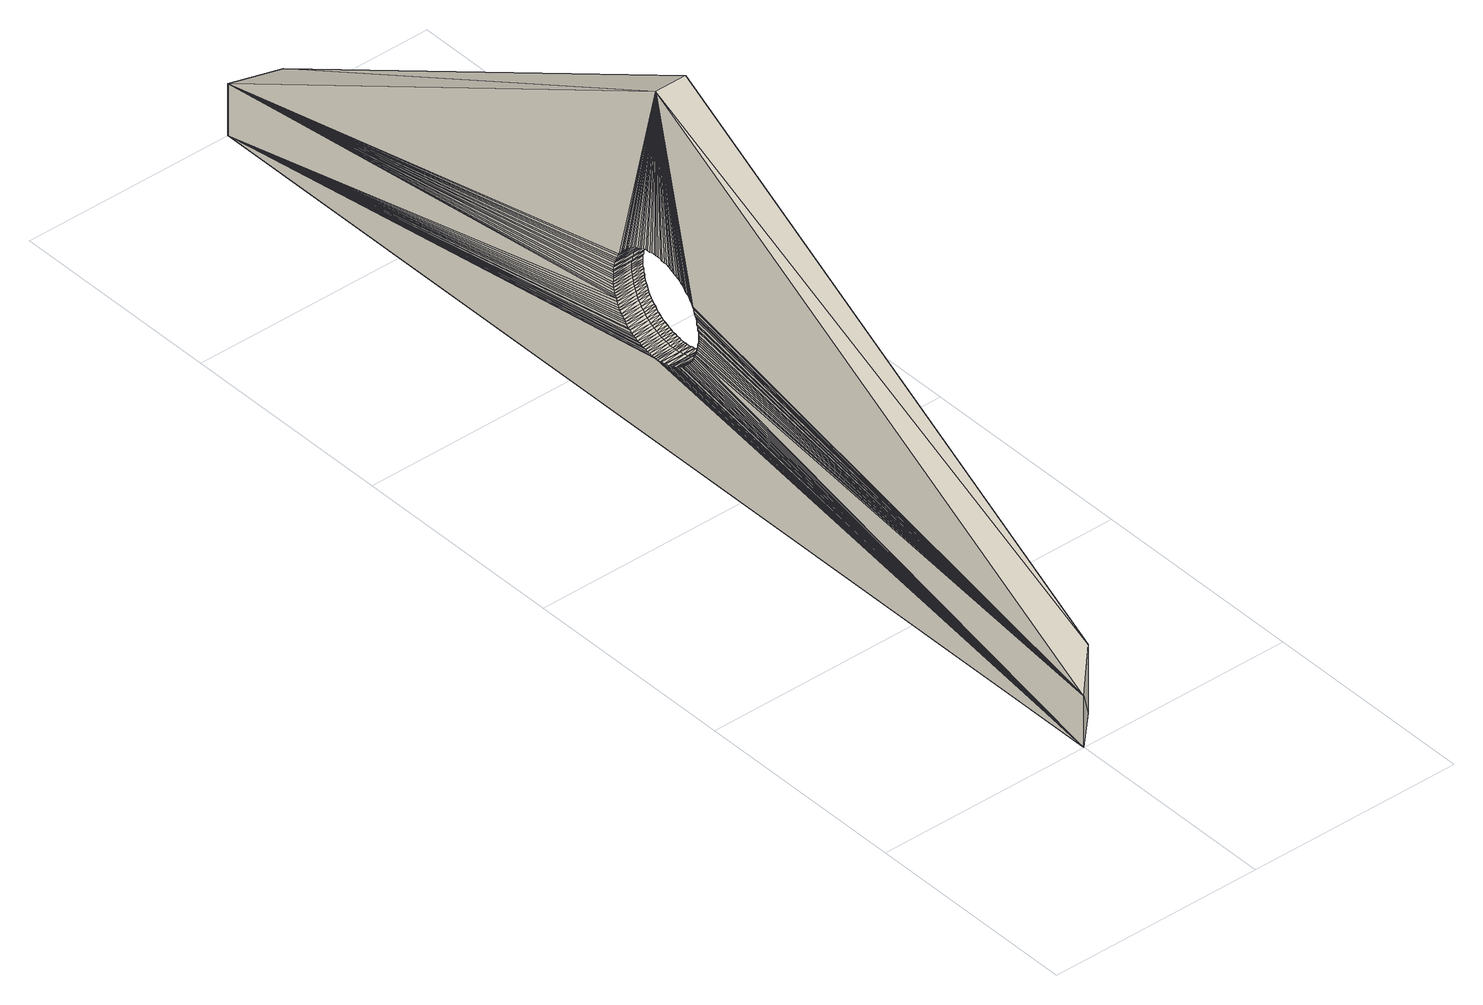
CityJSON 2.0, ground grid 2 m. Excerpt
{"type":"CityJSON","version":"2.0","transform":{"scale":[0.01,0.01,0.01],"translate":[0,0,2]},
"CityObjects":{
"building1":{"type":"Building","attributes":{"info":{"id":60012,"type":"IfcWallStandardCase","GlobalId":"0knNIAVBPBFvBy_m5QVHsU","OwnerHistory":"#12","Name":"Wand-Ext-OG-1","ObjectPlacement":"#59911","Representation":"#60007","Tag":"7B65A2FF-2B2E-4F49-B4-A1-7B41CF4110EE"},"psets":{"Pset_WallCommon":{"ThermalTransmittance":{"id":60596,"class":"IfcPropertySingleValue","value":0.4,"value_type":"IfcThermalTransmittanceMeasure"},"id":60597},"AC_Pset_Name":{"Name":{"id":60604,"class":"IfcPropertySingleValue","value":"Wand-Ext-OG-1","value_type":"IfcLabel"},"id":60605},"ArchiCADProperties":{"Komplette Element-ID":{"id":60611,"class":"IfcPropertySingleValue","value":"Wand-Ext-OG-1","value_type":"IfcLabel"},"Kompakte Element-ID":{"id":60612,"class":"IfcPropertySingleValue","value":"Wand-Ext-OG-1","value_type":"IfcLabel"},"Name des Sachmerkmal-Objekts":{"id":60613,"class":"IfcPropertySingleValue","value_type":"IfcLabel"},"Ursprungsgeschoss":{"id":60614,"class":"IfcPropertySingleValue","value":"Dachgeschoss","value_type":"IfcLabel"},"Raumname":{"id":60615,"class":"IfcPropertySingleValue","value":"Galerie","value_type":"IfcLabel"},"Raumnummer":{"id":60616,"class":"IfcPropertySingleValue","value":"7","value_type":"IfcLabel"},"Ebene":{"id":60617,"class":"IfcPropertySingleValue","value":"Außenwände","value_type":"IfcLabel"},"Typ":{"id":60618,"class":"IfcPropertySingleValue","value":"Wand","value_type":"IfcLabel"},"Geschützt":{"id":60619,"class":"IfcPropertySingleValue","value":false,"value_type":"IfcBoolean"},"Baustoff / Mehrschichtiger Aufbau / Profil / Schraffur":{"id":60620,"class":"IfcPropertySingleValue","value":"Leichtbeton 102890359","value_type":"IfcLabel"},"Etikettentext":{"id":60621,"class":"IfcPropertySingleValue","value_type":"IfcLabel"},"Eindeutige ID":{"id":60622,"class":"IfcPropertySingleValue","value_type":"IfcLabel"},"Verknüpfte Änderungen":{"id":60623,"class":"IfcPropertySingleValue","value_type":"IfcLabel"},"Tragende Funktion":{"id":60624,"class":"IfcPropertySingleValue","value":"Nicht definiert","value_type":"IfcLabel"},"Lage":{"id":60625,"class":"IfcPropertySingleValue","value":"Nicht definiert","value_type":"IfcLabel"},"Element-Klassifizierung":{"id":60626,"class":"IfcPropertySingleValue","value":"Wand","value_type":"IfcLabel"},"Umbau-Status":{"id":60627,"class":"IfcPropertySingleValue","value":"Bestand","value_type":"IfcLabel"},"Anzeigen auf Umbau-Filter":{"id":60628,"class":"IfcPropertySingleValue","value":"Alle relevanten Filter","value_type":"IfcLabel"},"Struktur - Typ":{"id":60629,"class":"IfcPropertySingleValue","value":"Einfach","value_type":"IfcLabel"},"ARCHICAD IFC ID":{"id":60630,"class":"IfcPropertySingleValue","value":"0knNIAVBPBFvBy_m5QVHsU","value_type":"IfcLabel"},"Externe IFC ID":{"id":60631,"class":"IfcPropertySingleValue","value_type":"IfcLabel"},"Baustoff/Mehrschicht/Profil":{"id":60632,"class":"IfcPropertySingleValue","value":"Leichtbeton 102890359","value_type":"IfcLabel"},"Außenseite Oberfläche":{"id":60633,"class":"IfcPropertySingleValue","value":"Anstrich","value_type":"IfcLabel"},"Innenseite Oberfläche":{"id":60634,"class":"IfcPropertySingleValue","value":"Anstrich","value_type":"IfcLabel"},"Oberfläche Kante":{"id":60635,"class":"IfcPropertySingleValue","value":"Anstrich","value_type":"IfcLabel"},"Äußerer Neigungswinkel":{"id":60636,"class":"IfcPropertySingleValue","value":90,"value_type":"IfcPlaneAngleMeasure"},"Innerer Neigungswinkel":{"id":60637,"class":"IfcPropertySingleValue","value":90,"value_type":"IfcPlaneAngleMeasure"},"Wand Neigungstyp":{"id":60638,"class":"IfcPropertySingleValue","value":"gerade","value_type":"IfcLabel"},"Lage der Referenzlinie":{"id":60639,"class":"IfcPropertySingleValue","value":"Außen","value_type":"IfcLabel"},"Geschoss für Oberkantenverknüpfung":{"id":60640,"class":"IfcPropertySingleValue","value":"Nicht verknüpft","value_type":"IfcLabel"},"Geometriemethode":{"id":60641,"class":"IfcPropertySingleValue","value":"Uni","value_type":"IfcLabel"},"id":60642},"BaseQuantities":{"Length":{"id":60678,"class":"IfcQuantityLength","value":9.7},"Height":{"id":60679,"class":"IfcQuantityLength","value":3.39},"Width":{"id":60680,"class":"IfcQuantityLength","value":0.3},"GrossFootprintArea":{"id":60681,"class":"IfcQuantityArea","value":2.91},"NetFootprintArea":{"id":60682,"class":"IfcQuantityArea","value":2.91},"GrossSideArea":{"id":60683,"class":"IfcQuantityArea","value":19.26},"NetSideArea":{"id":60684,"class":"IfcQuantityArea","value":18.47},"GrossVolume":{"id":60685,"class":"IfcQuantityVolume","value":5.78},"NetVolume":{"id":60686,"class":"IfcQuantityVolume","value":5.54},"id":60687},"ArchiCADQuantities":{"Höhenangabe zum Projekt-Nullpunkt":{"id":60692,"class":"IfcQuantityLength","value":2.7},"Höhe zu Geschoss":{"id":60693,"class":"IfcQuantityLength","value":0},"Höhe":{"id":60694,"class":"IfcQuantityLength","value":3.5},"Oberflächenbereich":{"id":60695,"class":"IfcQuantityArea","value":18.65},"Netto-Volumen":{"id":60696,"class":"IfcQuantityVolume","value":5.54},"Fläche":{"id":60697,"class":"IfcQuantityArea","value":2.91},"Dicke":{"id":60698,"class":"IfcQuantityLength","value":0.3},"Wandlänge an der Außenseite":{"id":60699,"class":"IfcQuantityLength","value":10},"Wandlänge an der Innenseite":{"id":60700,"class":"IfcQuantityLength","value":9.4},"Netto-Oberflächenbereich an der Außenseite":{"id":60701,"class":"IfcQuantityArea","value":18.65},"Netto-Oberflächenbereich an der Innenseite":{"id":60702,"class":"IfcQuantityArea","value":18.3},"Netto-Oberflächenbereich an den Kanten":{"id":60703,"class":"IfcQuantityArea","value":6.77},"Konditionales Volumen":{"id":60704,"class":"IfcQuantityVolume","value":5.78},"Anzahl der Türen":{"id":60705,"class":"IfcQuantityCount","value":0},"Anzahl der Fenster":{"id":60706,"class":"IfcQuantityCount","value":1},"Anzahl der Durchbrüche (Anzahl der leeren Öffnungen)":{"id":60707,"class":"IfcQuantityCount","value":0},"Anzahl der Stützen":{"id":60708,"class":"IfcQuantityCount","value":0},"Kombinierte Breite der Türen":{"id":60709,"class":"IfcQuantityLength","value":0},"Kombinierte Breite der Fenster":{"id":60710,"class":"IfcQuantityLength","value":1},"Wandstärke am Ende":{"id":60711,"class":"IfcQuantityLength","value":0.3},"Minimale Höhe der Wand":{"id":60712,"class":"IfcQuantityLength","value":0.5},"Maximale Höhe der Wand":{"id":60713,"class":"IfcQuantityLength","value":3.39},"Länge der Wand in der Achse":{"id":60714,"class":"IfcQuantityLength","value":9.7},"Fläche der Wand":{"id":60715,"class":"IfcQuantityArea","value":2.91},"Umfang der Wand":{"id":60716,"class":"IfcQuantityLength","value":20.25},"Brutto-Wandoberflächenbereich an der Innenseite":{"id":60717,"class":"IfcQuantityArea","value":19.08},"Brutto-Wandoberflächenbereich an der Außenseite":{"id":60718,"class":"IfcQuantityArea","value":19.43},"Brutto-Volumen der Wand ":{"id":60719,"class":"IfcQuantityVolume","value":5.78},"Analytische Oberfläche der Öffnungen an der Innenseite":{"id":60720,"class":"IfcQuantityArea","value":0.785},"Analytische Oberfläche der Öffnungen an der Außenseite":{"id":60721,"class":"IfcQuantityArea","value":0.785},"Analytisches Volumen der Öffnungen in der Wand":{"id":60722,"class":"IfcQuantityVolume","value":0.236},"Wand-Schichtdicke an der Außenseite":{"id":60723,"class":"IfcQuantityLength","value":0},"Wand-Schichtdicke an der Innenseite":{"id":60724,"class":"IfcQuantityLength","value":0},"Dämmungsschichtdicke":{"id":60725,"class":"IfcQuantityLength","value":0},"Luftschichtdicke":{"id":60726,"class":"IfcQuantityLength","value":0},"Minimale Höhe der Wandschicht an der Außenseite":{"id":60727,"class":"IfcQuantityLength","value":0},"Maximale Höhe der Wandschicht an der Außenseite":{"id":60728,"class":"IfcQuantityLength","value":0},"Minimale Höhe der Wandschicht an der Innenseite":{"id":60729,"class":"IfcQuantityLength","value":0},"Maximale Höhe der Wandschicht an der Innenseite":{"id":60730,"class":"IfcQuantityLength","value":0},"Konditionale Länge an der Außenseite":{"id":60731,"class":"IfcQuantityLength","value":10},"Konditionale Länge an der Innenseite":{"id":60732,"class":"IfcQuantityLength","value":9.4},"Konditionaler Oberflächenbereich an der Außenseite":{"id":60733,"class":"IfcQuantityArea","value":19.43},"Konditionaler Oberflächenbereich an der Innenseite":{"id":60734,"class":"IfcQuantityArea","value":19.08},"Wand-Schichtvolumen an der Außenseite":{"id":60735,"class":"IfcQuantityVolume","value":0},"Wand-Schichtvolumen an der Innenseite":{"id":60736,"class":"IfcQuantityVolume","value":0},"Konditionales Schichtvolumen an der Außenseite":{"id":60737,"class":"IfcQuantityVolume","value":0},"Konditionales Wand-Schichtvolumen an der Innenseite":{"id":60738,"class":"IfcQuantityVolume","value":0},"Länge der Referenzlinie":{"id":60739,"class":"IfcQuantityLength","value":10},"Abstand zu Ursprungsgeschoss":{"id":60740,"class":"IfcQuantityLength","value":0},"Abstand Oberkante":{"id":60741,"class":"IfcQuantityLength","value":0},"Durchschnittliche Länge":{"id":60742,"class":"IfcQuantityLength","value":9.7},"Oberflächenbereich der Fenster in der Wand":{"id":60743,"class":"IfcQuantityArea","value":1},"Oberflächenbereich der Türen in der Wand":{"id":60744,"class":"IfcQuantityArea","value":0},"Oberflächenbereich der leeren Öffnungen in der Wand":{"id":60745,"class":"IfcQuantityArea","value":0},"Volumen der Stützen":{"id":60746,"class":"IfcQuantityVolume","value":0},"id":60747}}},"geometry":[{"type":"MultiSurface","lod":"2","boundaries":[[[0,1,2]],[[1,0,3]],[[3,0,4]],[[0,2,5]],[[0,5,6]],[[4,0,7]],[[0,6,8]],[[7,0,9]],[[0,8,10]],[[0,11,12]],[[9,0,12]],[[0,10,13]],[[12,11,14]],[[0,13,15]],[[14,11,16]],[[0,15,17]],[[16,11,18]],[[0,17,19]],[[18,11,20]],[[20,11,21]],[[0,19,22]],[[0,22,23]],[[21,11,24]],[[0,23,25]],[[24,11,26]],[[26,11,27]],[[0,25,28]],[[27,11,29]],[[0,28,30]],[[29,11,31]],[[0,30,32]],[[31,11,33]],[[0,32,34]],[[0,34,35]],[[33,11,36]],[[0,35,37]],[[36,11,38]],[[0,37,39]],[[38,11,40]],[[40,11,41]],[[0,39,42]],[[0,42,43]],[[41,11,44]],[[0,43,45]],[[44,11,46]],[[0,45,47]],[[11,48,49]],[[46,11,49]],[[0,47,50]],[[49,48,51]],[[0,50,52]],[[51,48,53]],[[53,48,54]],[[0,52,55]],[[0,55,56]],[[54,48,57]],[[0,56,58]],[[57,48,59]],[[0,58,60]],[[59,48,61]],[[61,48,62]],[[0,60,63]],[[0,63,64]],[[62,48,65]],[[65,48,66]],[[0,64,67]],[[66,48,68]],[[0,67,69]],[[0,69,70]],[[68,48,71]],[[0,70,72]],[[71,48,73]],[[0,72,74]],[[73,48,75]],[[0,74,76]],[[75,48,77]],[[77,48,78]],[[78,48,79]],[[79,48,80]],[[80,48,81]],[[81,48,82]],[[83,84,85]],[[86,83,85]],[[87,86,85]],[[88,87,85]],[[89,88,85]],[[90,89,85]],[[91,90,85]],[[92,91,85]],[[93,92,85]],[[94,93,85]],[[95,94,85]],[[96,95,85]],[[97,96,85]],[[98,97,85]],[[99,98,85]],[[100,99,85]],[[101,100,85]],[[76,101,85]],[[0,76,85]],[[102,103,104]],[[105,102,104]],[[106,105,104]],[[107,106,104]],[[108,107,104]],[[109,108,104]],[[85,84,104]],[[110,109,104]],[[111,110,104]],[[112,111,104]],[[113,112,104]],[[114,113,104]],[[115,114,104]],[[116,115,104]],[[117,116,104]],[[118,117,104]],[[119,118,104]],[[120,119,104]],[[121,120,104]],[[84,121,104]],[[122,48,104]],[[123,48,122]],[[124,48,123]],[[125,48,124]],[[126,48,125]],[[127,48,126]],[[82,48,127]],[[128,122,104]],[[129,128,104]],[[130,129,104]],[[131,130,104]],[[132,131,104]],[[103,132,104]],[[104,133,134]],[[48,133,104]],[[135,133,48]],[[11,135,48]],[[136,85,104]],[[136,104,134]],[[0,137,11]],[[11,137,135]],[[0,85,137]],[[85,136,137]],[[33,138,139]],[[31,33,139]],[[31,139,140]],[[29,31,140]],[[29,140,141]],[[27,29,141]],[[27,141,142]],[[26,27,142]],[[26,142,143]],[[24,26,143]],[[24,143,144]],[[21,24,144]],[[21,144,145]],[[20,21,145]],[[20,145,146]],[[18,20,146]],[[18,146,147]],[[16,18,147]],[[16,147,148]],[[14,16,148]],[[14,148,149]],[[12,14,149]],[[12,149,150]],[[9,12,150]],[[9,150,151]],[[7,9,151]],[[7,151,152]],[[4,7,152]],[[4,152,153]],[[3,4,153]],[[3,153,154]],[[1,3,154]],[[1,154,155]],[[2,1,155]],[[2,155,156]],[[5,2,156]],[[5,156,157]],[[6,5,157]],[[6,157,158]],[[8,6,158]],[[8,158,159]],[[10,8,159]],[[10,159,160]],[[13,10,160]],[[13,160,161]],[[15,13,161]],[[15,161,162]],[[17,15,162]],[[17,162,163]],[[19,17,163]],[[19,163,164]],[[22,19,164]],[[22,164,165]],[[23,22,165]],[[23,165,166]],[[25,23,166]],[[25,166,167]],[[28,25,167]],[[28,167,168]],[[30,28,168]],[[30,168,169]],[[32,30,169]],[[32,169,170]],[[34,32,170]],[[34,170,171]],[[35,34,171]],[[35,171,172]],[[37,35,172]],[[37,172,173]],[[39,37,173]],[[39,173,174]],[[42,39,174]],[[42,174,175]],[[43,42,175]],[[43,175,176]],[[45,43,176]],[[45,176,177]],[[47,45,177]],[[47,177,178]],[[50,47,178]],[[50,178,179]],[[52,50,179]],[[52,179,180]],[[55,52,180]],[[55,180,181]],[[56,55,181]],[[56,181,182]],[[58,56,182]],[[58,182,183]],[[60,58,183]],[[60,183,184]],[[63,60,184]],[[63,184,185]],[[64,63,185]],[[64,185,186]],[[67,64,186]],[[67,186,187]],[[69,67,187]],[[69,187,188]],[[70,69,188]],[[70,188,189]],[[72,70,189]],[[72,189,190]],[[74,72,190]],[[74,190,191]],[[76,74,191]],[[76,191,192]],[[101,76,192]],[[101,192,193]],[[100,101,193]],[[100,193,194]],[[99,100,194]],[[99,194,195]],[[98,99,195]],[[98,195,196]],[[97,98,196]],[[97,196,197]],[[96,97,197]],[[96,197,198]],[[95,96,198]],[[95,198,199]],[[94,95,199]],[[94,199,200]],[[93,94,200]],[[93,200,201]],[[92,93,201]],[[92,201,202]],[[91,92,202]],[[91,202,203]],[[90,91,203]],[[90,203,204]],[[89,90,204]],[[89,204,205]],[[88,89,205]],[[88,205,206]],[[87,88,206]],[[87,206,207]],[[86,87,207]],[[86,207,208]],[[83,86,208]],[[83,208,209]],[[84,83,209]],[[84,209,210]],[[121,84,210]],[[121,210,211]],[[120,121,211]],[[120,211,212]],[[119,120,212]],[[119,212,213]],[[118,119,213]],[[118,213,214]],[[117,118,214]],[[117,214,215]],[[116,117,215]],[[116,215,216]],[[115,116,216]],[[115,216,217]],[[114,115,217]],[[114,217,218]],[[113,114,218]],[[113,218,219]],[[112,113,219]],[[112,219,220]],[[111,112,220]],[[111,220,221]],[[110,111,221]],[[110,221,222]],[[109,110,222]],[[109,222,223]],[[108,109,223]],[[108,223,224]],[[107,108,224]],[[107,224,225]],[[106,107,225]],[[106,225,226]],[[105,106,226]],[[105,226,227]],[[102,105,227]],[[102,227,228]],[[103,102,228]],[[103,228,229]],[[132,103,229]],[[132,229,230]],[[131,132,230]],[[131,230,231]],[[130,131,231]],[[130,231,232]],[[129,130,232]],[[129,232,233]],[[128,129,233]],[[128,233,234]],[[122,128,234]],[[122,234,235]],[[123,122,235]],[[123,235,236]],[[124,123,236]],[[124,236,237]],[[125,124,237]],[[125,237,238]],[[126,125,238]],[[126,238,239]],[[127,126,239]],[[127,239,240]],[[82,127,240]],[[82,240,241]],[[81,82,241]],[[81,241,242]],[[80,81,242]],[[80,242,243]],[[79,80,243]],[[79,243,244]],[[78,79,244]],[[78,244,245]],[[77,78,245]],[[77,245,246]],[[75,77,246]],[[75,246,247]],[[73,75,247]],[[73,247,248]],[[71,73,248]],[[71,248,249]],[[68,71,249]],[[68,249,250]],[[66,68,250]],[[66,250,251]],[[65,66,251]],[[65,251,252]],[[62,65,252]],[[62,252,253]],[[61,62,253]],[[61,253,254]],[[59,61,254]],[[59,254,255]],[[57,59,255]],[[57,255,256]],[[54,57,256]],[[54,256,257]],[[53,54,257]],[[53,257,258]],[[51,53,258]],[[51,258,259]],[[49,51,259]],[[49,259,260]],[[46,49,260]],[[46,260,261]],[[44,46,261]],[[44,261,262]],[[41,44,262]],[[41,262,263]],[[40,41,263]],[[40,263,264]],[[38,40,264]],[[38,264,265]],[[36,38,265]],[[36,265,138]],[[33,36,138]],[[266,137,267]],[[137,266,268]],[[267,137,269]],[[137,268,270]],[[137,270,271]],[[269,137,272]],[[137,271,273]],[[272,137,274]],[[137,136,275]],[[274,137,275]],[[137,273,276]],[[275,136,277]],[[137,276,278]],[[277,136,279]],[[137,278,280]],[[137,280,281]],[[279,136,282]],[[137,281,283]],[[282,136,284]],[[137,283,285]],[[284,136,286]],[[286,136,287]],[[137,285,288]],[[137,288,289]],[[287,136,290]],[[290,136,291]],[[137,289,292]],[[291,136,293]],[[137,292,294]],[[293,136,295]],[[137,294,296]],[[137,296,297]],[[295,136,298]],[[137,297,299]],[[298,136,300]],[[137,299,301]],[[300,136,302]],[[137,301,303]],[[302,136,304]],[[304,136,305]],[[137,303,306]],[[305,136,307]],[[137,306,308]],[[307,136,309]],[[137,308,310]],[[309,136,311]],[[137,310,312]],[[136,134,313]],[[311,136,313]],[[137,312,314]],[[313,134,315]],[[137,314,316]],[[315,134,317]],[[137,316,318]],[[317,134,319]],[[137,318,320]],[[137,320,321]],[[319,134,322]],[[322,134,323]],[[137,321,324]],[[137,324,325]],[[323,134,326]],[[137,325,327]],[[326,134,328]],[[328,134,329]],[[137,327,330]],[[329,134,331]],[[137,330,332]],[[137,332,333]],[[331,134,334]],[[137,333,335]],[[334,134,336]],[[137,335,337]],[[336,134,338]],[[137,337,339]],[[338,134,340]],[[340,134,341]],[[341,134,342]],[[342,134,343]],[[343,134,344]],[[344,134,345]],[[346,347,135]],[[348,346,135]],[[349,348,135]],[[350,349,135]],[[351,350,135]],[[352,351,135]],[[353,352,135]],[[354,353,135]],[[355,354,135]],[[356,355,135]],[[357,356,135]],[[339,357,135]],[[358,359,135]],[[360,358,135]],[[361,360,135]],[[362,361,135]],[[363,362,135]],[[364,363,135]],[[347,364,135]],[[137,339,135]],[[365,366,133]],[[135,359,133]],[[367,365,133]],[[368,367,133]],[[369,368,133]],[[370,369,133]],[[371,370,133]],[[372,371,133]],[[373,372,133]],[[374,373,133]],[[375,374,133]],[[376,375,133]],[[377,376,133]],[[378,377,133]],[[379,378,133]],[[380,379,133]],[[381,380,133]],[[382,381,133]],[[359,382,133]],[[383,134,133]],[[384,134,383]],[[385,134,384]],[[386,134,385]],[[387,134,386]],[[388,134,387]],[[345,134,388]],[[389,383,133]],[[390,389,133]],[[391,390,133]],[[392,391,133]],[[393,392,133]],[[366,393,133]],[[348,139,138]],[[346,348,138]],[[349,140,139]],[[348,349,139]],[[350,141,140]],[[349,350,140]],[[351,142,141]],[[350,351,141]],[[352,143,142]],[[351,352,142]],[[353,144,143]],[[352,353,143]],[[354,145,144]],[[353,354,144]],[[355,146,145]],[[354,355,145]],[[356,147,146]],[[355,356,146]],[[357,148,147]],[[356,357,147]],[[339,149,148]],[[357,339,148]],[[337,150,149]],[[339,337,149]],[[335,151,150]],[[337,335,150]],[[333,152,151]],[[335,333,151]],[[332,153,152]],[[333,332,152]],[[330,154,153]],[[332,330,153]],[[327,155,154]],[[330,327,154]],[[325,156,155]],[[327,325,155]],[[324,157,156]],[[325,324,156]],[[321,158,157]],[[324,321,157]],[[320,159,158]],[[321,320,158]],[[318,160,159]],[[320,318,159]],[[316,161,160]],[[318,316,160]],[[314,162,161]],[[316,314,161]],[[312,163,162]],[[314,312,162]],[[310,164,163]],[[312,310,163]],[[308,165,164]],[[310,308,164]],[[306,166,165]],[[308,306,165]],[[303,167,166]],[[306,303,166]],[[301,168,167]],[[303,301,167]],[[299,169,168]],[[301,299,168]],[[297,170,169]],[[299,297,169]],[[296,171,170]],[[297,296,170]],[[294,172,171]],[[296,294,171]],[[292,173,172]],[[294,292,172]],[[289,174,173]],[[292,289,173]],[[288,175,174]],[[289,288,174]],[[285,176,175]],[[288,285,175]],[[283,177,176]],[[285,283,176]],[[281,178,177]],[[283,281,177]],[[280,179,178]],[[281,280,178]],[[278,180,179]],[[280,278,179]],[[276,181,180]],[[278,276,180]],[[273,182,181]],[[276,273,181]],[[271,183,182]],[[273,271,182]],[[270,184,183]],[[271,270,183]],[[268,185,184]],[[270,268,184]],[[266,186,185]],[[268,266,185]],[[267,187,186]],[[266,267,186]],[[269,188,187]],[[267,269,187]],[[272,189,188]],[[269,272,188]],[[274,190,189]],[[272,274,189]],[[275,191,190]],[[274,275,190]],[[277,192,191]],[[275,277,191]],[[279,193,192]],[[277,279,192]],[[282,194,193]],[[279,282,193]],[[284,195,194]],[[282,284,194]],[[286,196,195]],[[284,286,195]],[[287,197,196]],[[286,287,196]],[[290,198,197]],[[287,290,197]],[[291,199,198]],[[290,291,198]],[[293,200,199]],[[291,293,199]],[[295,201,200]],[[293,295,200]],[[298,202,201]],[[295,298,201]],[[300,203,202]],[[298,300,202]],[[302,204,203]],[[300,302,203]],[[304,205,204]],[[302,304,204]],[[305,206,205]],[[304,305,205]],[[307,207,206]],[[305,307,206]],[[309,208,207]],[[307,309,207]],[[311,209,208]],[[309,311,208]],[[313,210,209]],[[311,313,209]],[[315,211,210]],[[313,315,210]],[[317,212,211]],[[315,317,211]],[[319,213,212]],[[317,319,212]],[[322,214,213]],[[319,322,213]],[[323,215,214]],[[322,323,214]],[[326,216,215]],[[323,326,215]],[[328,217,216]],[[326,328,216]],[[329,218,217]],[[328,329,217]],[[331,219,218]],[[329,331,218]],[[334,220,219]],[[331,334,219]],[[336,221,220]],[[334,336,220]],[[338,222,221]],[[336,338,221]],[[340,223,222]],[[338,340,222]],[[341,224,223]],[[340,341,223]],[[342,225,224]],[[341,342,224]],[[343,226,225]],[[342,343,225]],[[344,227,226]],[[343,344,226]],[[345,228,227]],[[344,345,227]],[[388,229,228]],[[345,388,228]],[[387,230,229]],[[388,387,229]],[[386,231,230]],[[387,386,230]],[[385,232,231]],[[386,385,231]],[[384,233,232]],[[385,384,232]],[[383,234,233]],[[384,383,233]],[[389,235,234]],[[383,389,234]],[[390,236,235]],[[389,390,235]],[[391,237,236]],[[390,391,236]],[[392,238,237]],[[391,392,237]],[[393,239,238]],[[392,393,238]],[[366,240,239]],[[393,366,239]],[[365,241,240]],[[366,365,240]],[[367,242,241]],[[365,367,241]],[[368,243,242]],[[367,368,242]],[[369,244,243]],[[368,369,243]],[[370,245,244]],[[369,370,244]],[[371,246,245]],[[370,371,245]],[[372,247,246]],[[371,372,246]],[[373,248,247]],[[372,373,247]],[[374,249,248]],[[373,374,248]],[[375,250,249]],[[374,375,249]],[[376,251,250]],[[375,376,250]],[[377,252,251]],[[376,377,251]],[[378,253,252]],[[377,378,252]],[[379,254,253]],[[378,379,253]],[[380,255,254]],[[379,380,254]],[[381,256,255]],[[380,381,255]],[[382,257,256]],[[381,382,256]],[[359,258,257]],[[382,359,257]],[[358,259,258]],[[359,358,258]],[[360,260,259]],[[358,360,259]],[[361,261,260]],[[360,361,260]],[[362,262,261]],[[361,362,261]],[[363,263,262]],[[362,363,262]],[[364,264,263]],[[363,364,263]],[[347,265,264]],[[364,347,264]],[[346,138,265]],[[347,346,265]]]}]}
},
"vertices":[
[30,500,409],[30,465,235],[30,466,237],[30,463,234],[30,461,232],[30,468,239],[30,470,240],[30,460,230],[30,472,242],[30,458,228],[30,474,243],[30,30,137],[30,457,226],[30,476,244],[30,456,224],[30,479,245],[30,455,221],[30,481,246],[30,454,219],[30,483,247],[30,453,217],[30,452,215],[30,485,248],[30,488,249],[30,452,212],[30,490,249],[30,451,210],[30,451,207],[30,493,249],[30,450,205],[30,495,250],[30,450,202],[30,498,250],[30,450,200],[30,500,250],[30,502,250],[30,450,198],[30,505,250],[30,450,195],[30,507,249],[30,451,193],[30,451,190],[30,510,249],[30,512,249],[30,452,188],[30,515,248],[30,452,185],[30,517,247],[30,30,70],[30,453,183],[30,519,246],[30,454,181],[30,521,245],[30,455,179],[30,456,176],[30,524,244],[30,526,243],[30,457,174],[30,528,242],[30,458,172],[30,530,240],[30,460,170],[30,461,168],[30,532,239],[30,534,237],[30,463,166],[30,465,165],[30,535,235],[30,466,163],[30,537,234],[30,539,232],[30,468,161],[30,540,230],[30,470,160],[30,542,228],[30,472,158],[30,543,226],[30,474,157],[30,476,156],[30,479,155],[30,481,154],[30,483,153],[30,485,152],[30,548,185],[30,547,183],[30,970,137],[30,548,188],[30,549,190],[30,549,193],[30,550,195],[30,550,198],[30,550,200],[30,550,202],[30,550,205],[30,549,207],[30,549,210],[30,548,212],[30,548,215],[30,547,217],[30,546,219],[30,545,221],[30,544,224],[30,517,153],[30,515,152],[30,970,70],[30,519,154],[30,521,155],[30,524,156],[30,526,157],[30,528,158],[30,530,160],[30,532,161],[30,534,163],[30,535,165],[30,537,166],[30,539,168],[30,540,170],[30,542,172],[30,543,174],[30,544,176],[30,545,179],[30,546,181],[30,500,150],[30,498,150],[30,495,150],[30,493,151],[30,490,151],[30,488,152],[30,502,150],[30,505,150],[30,507,151],[30,510,151],[30,512,152],[0,0,70],[0,1000,70],[0,0,120],[0,1000,120],[0,500,409],[19,450,200],[19,450,202],[19,450,205],[19,451,207],[19,451,210],[19,452,212],[19,452,215],[19,453,217],[19,454,219],[19,455,221],[19,456,224],[19,457,226],[19,458,228],[19,460,230],[19,461,232],[19,463,234],[19,465,235],[19,466,237],[19,468,239],[19,470,240],[19,472,242],[19,474,243],[19,476,244],[19,479,245],[19,481,246],[19,483,247],[19,485,248],[19,488,249],[19,490,249],[19,493,249],[19,495,250],[19,498,250],[19,500,250],[19,502,250],[19,505,250],[19,507,249],[19,510,249],[19,512,249],[19,515,248],[19,517,247],[19,519,246],[19,521,245],[19,524,244],[19,526,243],[19,528,242],[19,530,240],[19,532,239],[19,534,237],[19,535,235],[19,537,234],[19,539,232],[19,540,230],[19,542,228],[19,543,226],[19,544,224],[19,545,221],[19,546,219],[19,547,217],[19,548,215],[19,548,212],[19,549,210],[19,549,207],[19,550,205],[19,550,202],[19,550,200],[19,550,198],[19,550,195],[19,549,193],[19,549,190],[19,548,188],[19,548,185],[19,547,183],[19,546,181],[19,545,179],[19,544,176],[19,543,174],[19,542,172],[19,540,170],[19,539,168],[19,537,166],[19,535,165],[19,534,163],[19,532,161],[19,530,160],[19,528,158],[19,526,157],[19,524,156],[19,521,155],[19,519,154],[19,517,153],[19,515,152],[19,512,152],[19,510,151],[19,507,151],[19,505,150],[19,502,150],[19,500,150],[19,498,150],[19,495,150],[19,493,151],[19,490,151],[19,488,152],[19,485,152],[19,483,153],[19,481,154],[19,479,155],[19,476,156],[19,474,157],[19,472,158],[19,470,160],[19,468,161],[19,466,163],[19,465,165],[19,463,166],[19,461,168],[19,460,170],[19,458,172],[19,457,174],[19,456,176],[19,455,179],[19,454,181],[19,453,183],[19,452,185],[19,452,188],[19,451,190],[19,451,193],[19,450,195],[19,450,198],[0,535,235],[0,537,234],[0,534,237],[0,539,232],[0,532,239],[0,530,240],[0,540,230],[0,528,242],[0,542,228],[0,543,226],[0,526,243],[0,544,224],[0,524,244],[0,545,221],[0,521,245],[0,519,246],[0,546,219],[0,517,247],[0,547,217],[0,515,248],[0,548,215],[0,548,212],[0,512,249],[0,510,249],[0,549,210],[0,549,207],[0,507,249],[0,550,205],[0,505,250],[0,550,202],[0,502,250],[0,500,250],[0,550,200],[0,498,250],[0,550,198],[0,495,250],[0,550,195],[0,493,249],[0,549,193],[0,549,190],[0,490,249],[0,548,188],[0,488,249],[0,548,185],[0,485,248],[0,547,183],[0,483,247],[0,546,181],[0,481,246],[0,545,179],[0,479,245],[0,544,176],[0,476,244],[0,543,174],[0,474,243],[0,472,242],[0,542,172],[0,540,170],[0,470,240],[0,468,239],[0,539,168],[0,466,237],[0,537,166],[0,535,165],[0,465,235],[0,534,163],[0,463,234],[0,461,232],[0,532,161],[0,460,230],[0,530,160],[0,458,228],[0,528,158],[0,457,226],[0,526,157],[0,524,156],[0,521,155],[0,519,154],[0,517,153],[0,515,152],[0,450,200],[0,450,198],[0,450,202],[0,450,205],[0,451,207],[0,451,210],[0,452,212],[0,452,215],[0,453,217],[0,454,219],[0,455,221],[0,456,224],[0,453,183],[0,454,181],[0,452,185],[0,452,188],[0,451,190],[0,451,193],[0,450,195],[0,483,153],[0,485,152],[0,481,154],[0,479,155],[0,476,156],[0,474,157],[0,472,158],[0,470,160],[0,468,161],[0,466,163],[0,465,165],[0,463,166],[0,461,168],[0,460,170],[0,458,172],[0,457,174],[0,456,176],[0,455,179],[0,500,150],[0,502,150],[0,505,150],[0,507,151],[0,510,151],[0,512,152],[0,498,150],[0,495,150],[0,493,151],[0,490,151],[0,488,152]
]}
